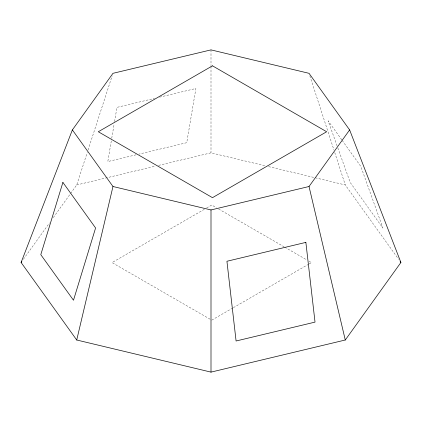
<?xml version="1.0" encoding="UTF-8"?>
<svg xmlns="http://www.w3.org/2000/svg" width="422" height="422" viewBox="0 0 422 422"><rect width="100%" height="100%" fill="white"/><g stroke="black" fill="none" stroke-linecap="round" stroke-linejoin="round"><path stroke-width="0.32" stroke-dasharray="2.11 1.58" d="M111.297 140.922L107.805 161.568L136.454 154.721M111.73 138.342L114.13 124.142M114.568 121.562L116.963 107.367L154.521 98.384M70.585 193.508L76.72 184.957L87.254 152.527M88.061 150.032L112.168 75.818M23.4 259.272L49.485 222.916M53.32 217.573L70.2 194.046M204.332 209.317L112.046 262.595L211.169 319.823M206.611 207.999L211.738 205.039L216.296 207.671M211.738 320.156L232.817 307.986M233.387 307.654L308.582 264.241M309.152 263.914L311.431 262.595L309.152 261.281M159.611 97.165L195.898 88.488L186.74 142.694L138.996 154.109M76.72 184.957L155.37 166.147M158.566 165.382L211 152.843L265.992 165.994M268.55 166.606L345.28 184.957L398.6 259.272M218.575 208.985L284.09 246.812M284.66 247.139L306.873 259.968M341.794 139.882L328.105 120.808L337.173 146.096M342.173 140.415L360.799 166.379L382.907 228.059L350.213 182.489L337.389 146.714M309.832 75.818L333.939 150.032M334.746 152.527L345.28 184.957M211 49.88L211 65.621M211 66.275L211 152.843"/><path stroke-width="0.63" d="M76.72 340.005L112.975 186.508L72.373 129.918L112.975 73.322L211 49.88L309.025 73.322L349.627 129.918L400.9 262.484L345.28 340.005L211 372.12L76.72 340.005L21.1 262.484L72.373 129.918M21.1 262.484L21.865 261.413M112.975 186.508L211 209.95L309.025 186.508L349.627 129.918M400.135 261.413L400.9 262.484M309.025 186.508L345.28 340.005M211 209.95L211 372.12M62.899 182.41L40.792 254.666L73.486 300.237L95.594 227.98L62.899 182.41M212.482 65.827L98.3 131.748L212.482 197.67L326.66 131.748L212.482 65.827M305.866 242.386L226.93 261.265L236.088 340.997L315.023 322.118L305.866 242.386"/></g></svg>
